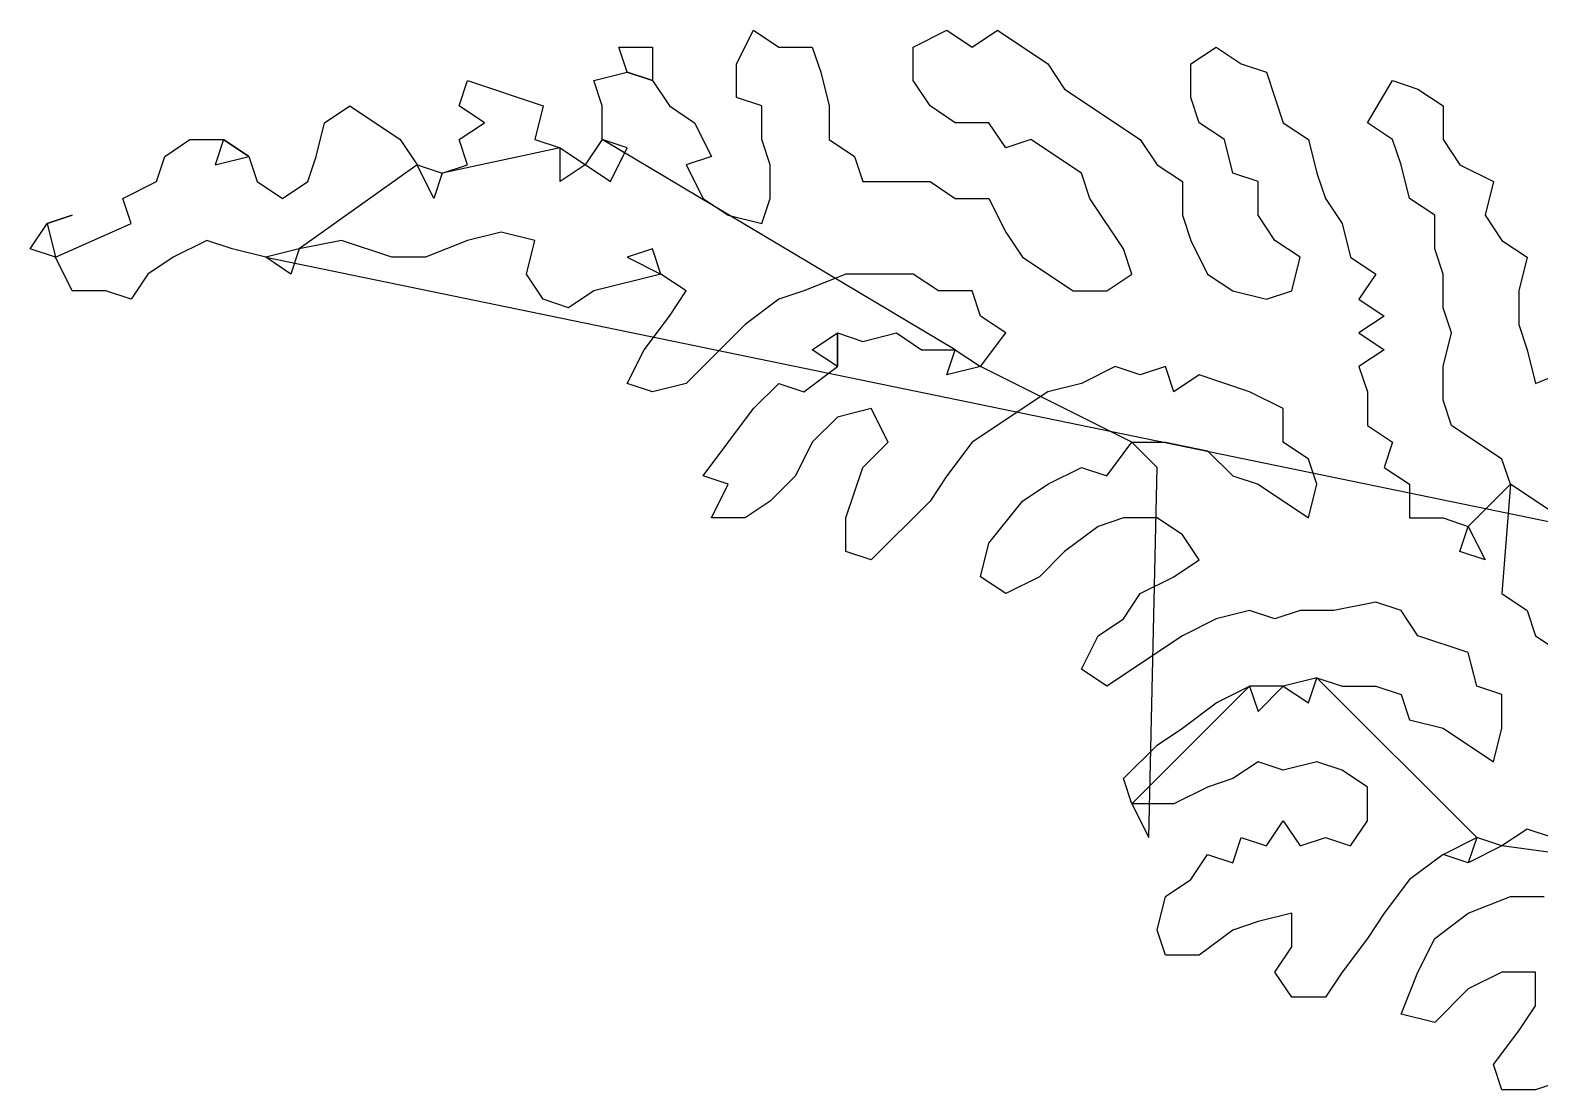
# Model space of a CAD drawing. Header units: metres. Extents: x 15 to 2853, y 44 to 1438.
# Drawn here: x 15 to 194.5, y 964 to 1090 of the extents above; entities that cross this region are included whole.
import ezdxf

# ---------------------------------------------------------------- set-up
doc = ezdxf.new("R2010")
doc.units = ezdxf.units.M
doc.layers.add('Draw', color=2, linetype='CONTINUOUS')
doc.layers.add('Skip', color=1, linetype='CONTINUOUS')

msp = doc.modelspace()

# ---------------------------------------------------------------- linework, layer by layer
at = {"layer": 'draw'}
for p, q in [((99, 1086), (101, 1090)), ((101, 1090), (104, 1088)), ((120, 1088), (124, 1090)), ((124, 1090), (127, 1088)), ((127, 1088), (130, 1090)), ((130, 1090), (136, 1086)), ((86, 1085), (85, 1088)), ((85, 1088), (89, 1088)), ((89, 1088), (89, 1084)), ((104, 1088), (108, 1088)), ((108, 1088), (109, 1085)), ((120, 1084), (120, 1088)), ((153, 1086), (156, 1088)), ((156, 1088), (159, 1086)), ((99, 1082), (99, 1086)), ((136, 1086), (138, 1083)), ((153, 1082), (153, 1086)), ((159, 1086), (162, 1085)), ((82, 1084), (86, 1085)), ((89, 1084), (86, 1085)), ((109, 1085), (110, 1081)), ((162, 1085), (164, 1079)), ((66, 1081), (67, 1084)), ((67, 1084), (76, 1081)), ((83, 1081), (82, 1084)), ((89, 1084), (91, 1081)), ((122, 1081), (120, 1084)), ((138, 1083), (147, 1077)), ((174, 1079), (177, 1084)), ((177, 1084), (180, 1083)), ((180, 1083), (183, 1081)), ((50, 1079), (53, 1081)), ((53, 1081), (59, 1077)), ((69, 1079), (66, 1081)), ((76, 1081), (75, 1077)), ((83, 1077), (83, 1081)), ((91, 1081), (94, 1079)), ((102, 1081), (99, 1082)), ((102, 1077), (102, 1081)), ((110, 1081), (110, 1077)), ((125, 1079), (122, 1081)), ((154, 1079), (153, 1082)), ((183, 1081), (183, 1077)), ((49, 1075), (50, 1079)), ((66, 1077), (69, 1079)), ((94, 1079), (96, 1075)), ((129, 1079), (125, 1079)), ((131, 1076), (129, 1079)), ((157, 1077), (154, 1079)), ((164, 1079), (167, 1077)), ((177, 1077), (174, 1079)), ((31, 1075), (34, 1077)), ((34, 1077), (38, 1077)), ((38, 1077), (37, 1074)), ((41, 1075), (38, 1077)), ((59, 1077), (61, 1074)), ((67, 1074), (66, 1077)), ((75, 1077), (78, 1076)), ((83, 1077), (81, 1074)), ((86, 1076), (83, 1077)), ((103, 1074), (102, 1077)), ((110, 1077), (113, 1075)), ((134, 1077), (131, 1076)), ((140, 1073), (134, 1077)), ((147, 1077), (149, 1074)), ((158, 1073), (157, 1077)), ((167, 1077), (168, 1073)), ((178, 1074), (177, 1077)), ((183, 1077), (185, 1074)), ((78, 1076), (84, 1072)), ((78, 1072), (78, 1076)), ((84, 1072), (86, 1076)), ((30, 1072), (31, 1075)), ((37, 1074), (41, 1075)), ((41, 1075), (42, 1072)), ((48, 1072), (49, 1075)), ((61, 1074), (64, 1073)), ((63, 1070), (61, 1074)), ((64, 1073), (67, 1074)), ((81, 1074), (78, 1072)), ((96, 1075), (93, 1074)), ((93, 1074), (95, 1070)), ((103, 1070), (103, 1074)), ((113, 1075), (114, 1072)), ((149, 1074), (152, 1072)), ((179, 1070), (178, 1074)), ((185, 1074), (189, 1072)), ((26, 1070), (30, 1072)), ((42, 1072), (45, 1070)), ((45, 1070), (48, 1072)), ((64, 1073), (63, 1070)), ((114, 1072), (122, 1072)), ((122, 1072), (125, 1070)), ((141, 1070), (140, 1073)), ((152, 1072), (152, 1068)), ((161, 1072), (158, 1073)), ((161, 1068), (161, 1072)), ((168, 1073), (169, 1070)), ((189, 1072), (188, 1068)), ((27, 1067), (26, 1070)), ((95, 1070), (98, 1068)), ((102, 1067), (103, 1070)), ((125, 1070), (129, 1070)), ((129, 1070), (131, 1066)), ((145, 1064), (141, 1070)), ((169, 1070), (171, 1067)), ((182, 1068), (179, 1070)), ((15, 1064), (17, 1067)), ((17, 1067), (20, 1068)), ((17, 1067), (18, 1063)), ((98, 1068), (102, 1067)), ((152, 1068), (153, 1065)), ((163, 1065), (161, 1068)), ((171, 1067), (172, 1063)), ((182, 1064), (182, 1068)), ((188, 1068), (190, 1065)), ((36, 1065), (32, 1063)), ((39, 1064), (36, 1065)), ((52, 1065), (47, 1064)), ((58, 1063), (52, 1065)), ((71, 1066), (67, 1065)), ((75, 1065), (71, 1066)), ((74, 1061), (75, 1065)), ((131, 1066), (133, 1063)), ((153, 1065), (155, 1061)), ((166, 1063), (163, 1065)), ((190, 1065), (193, 1063)), ((18, 1063), (15, 1064)), ((20, 1059), (18, 1063)), ((32, 1063), (29, 1061)), ((43, 1063), (39, 1064)), ((47, 1064), (43, 1063)), ((46, 1061), (43, 1063)), ((47, 1064), (46, 1061)), ((62, 1063), (58, 1063)), ((89, 1064), (86, 1063)), ((86, 1063), (90, 1061)), ((90, 1061), (89, 1064)), ((133, 1063), (139, 1059)), ((146, 1061), (145, 1064)), ((165, 1059), (166, 1063)), ((172, 1063), (175, 1061)), ((183, 1061), (182, 1064)), ((193, 1063), (192, 1059)), ((29, 1061), (27, 1058)), ((76, 1058), (74, 1061)), ((93, 1059), (90, 1061)), ((112, 1061), (107, 1059)), ((120, 1061), (112, 1061)), ((123, 1059), (120, 1061)), ((143, 1059), (146, 1061)), ((155, 1061), (158, 1059)), ((175, 1061), (173, 1058)), ((183, 1057), (183, 1061)), ((24, 1059), (20, 1059)), ((27, 1058), (24, 1059)), ((79, 1057), (76, 1058)), ((82, 1059), (79, 1057)), ((91, 1056), (93, 1059)), ((104, 1058), (100, 1055)), ((107, 1059), (104, 1058)), ((127, 1059), (123, 1059)), ((128, 1056), (127, 1059)), ((158, 1059), (162, 1058)), ((162, 1058), (165, 1059)), ((173, 1058), (176, 1056)), ((192, 1059), (192, 1055)), ((88, 1052), (91, 1056)), ((131, 1054), (128, 1056)), ((176, 1056), (173, 1054)), ((184, 1054), (183, 1057)), ((100, 1055), (97, 1052)), ((108, 1052), (111, 1054)), ((111, 1054), (111, 1050)), ((111, 1054), (114, 1053)), ((114, 1053), (118, 1054)), ((118, 1054), (121, 1052)), ((128, 1050), (131, 1054)), ((173, 1054), (176, 1052)), ((183, 1050), (184, 1054)), ((192, 1055), (193, 1052)), ((86, 1048), (88, 1052)), ((111, 1050), (108, 1052)), ((121, 1052), (125, 1052)), ((124, 1049), (125, 1052)), ((125, 1052), (128, 1050)), ((176, 1052), (173, 1050)), ((193, 1052), (194, 1048)), ((107, 1047), (111, 1050)), ((128, 1050), (124, 1049)), ((147, 1049), (144, 1050)), ((150, 1050), (147, 1049)), ((151, 1047), (150, 1050)), ((154, 1049), (151, 1047)), ((160, 1047), (154, 1049)), ((173, 1050), (174, 1047)), ((183, 1046), (183, 1050)), ((194, 1048), (199, 1050)), ((89, 1047), (86, 1048)), ((93, 1048), (89, 1047)), ((101, 1045), (104, 1048)), ((104, 1048), (107, 1047)), ((136, 1047), (127, 1041)), ((140, 1048), (136, 1047)), ((164, 1045), (160, 1047)), ((174, 1047), (174, 1043)), ((95, 1037), (101, 1045)), ((115, 1045), (111, 1044)), ((164, 1041), (164, 1045)), ((184, 1043), (183, 1046)), ((111, 1044), (108, 1041)), ((174, 1043), (177, 1041)), ((190, 1039), (184, 1043)), ((108, 1041), (106, 1037)), ((114, 1038), (117, 1041)), ((127, 1041), (124, 1037)), ((143, 1037), (146, 1041)), ((146, 1041), (150, 1041)), ((149, 1038), (146, 1041)), ((150, 1041), (155, 1040)), ((155, 1040), (158, 1037)), ((167, 1039), (164, 1041)), ((177, 1041), (176, 1038)), ((112, 1032), (114, 1038)), ((136, 1036), (140, 1038)), ((140, 1038), (143, 1037)), ((168, 1036), (167, 1039)), ((176, 1038), (179, 1036)), ((191, 1036), (190, 1039)), ((98, 1036), (95, 1037)), ((96, 1032), (98, 1036)), ((106, 1037), (103, 1034)), ((124, 1037), (122, 1034)), ((133, 1034), (136, 1036)), ((158, 1037), (161, 1036)), ((161, 1036), (167, 1032)), ((167, 1032), (168, 1036)), ((179, 1036), (179, 1032)), ((197, 1032), (191, 1036)), ((103, 1034), (100, 1032)), ((122, 1034), (115, 1027)), ((129, 1029), (133, 1034)), ((100, 1032), (96, 1032)), ((112, 1028), (112, 1032)), ((142, 1031), (138, 1028)), ((145, 1032), (142, 1031)), ((149, 1032), (145, 1032)), ((152, 1030), (149, 1032)), ((179, 1032), (183, 1032)), ((183, 1032), (186, 1031)), ((185, 1028), (186, 1031)), ((186, 1031), (188, 1027)), ((128, 1025), (129, 1029)), ((154, 1027), (152, 1030)), ((115, 1027), (112, 1028)), ((138, 1028), (135, 1025)), ((151, 1025), (154, 1027)), ((188, 1027), (185, 1028)), ((131, 1023), (128, 1025)), ((135, 1025), (131, 1023)), ((147, 1023), (151, 1025)), ((145, 1020), (147, 1023)), ((175, 1022), (170, 1021)), ((178, 1021), (175, 1022)), ((190, 1023), (193, 1021)), ((142, 1018), (145, 1020)), ((156, 1020), (152, 1018)), ((160, 1021), (156, 1020)), ((163, 1020), (160, 1021)), ((166, 1021), (163, 1020)), ((170, 1021), (166, 1021)), ((180, 1018), (178, 1021)), ((193, 1021), (194, 1018)), ((140, 1014), (142, 1018)), ((152, 1018), (143, 1012)), ((186, 1016), (180, 1018)), ((194, 1018), (197, 1016)), ((187, 1012), (186, 1016)), ((143, 1012), (140, 1014)), ((168, 1013), (164, 1012)), ((167, 1010), (168, 1013)), ((168, 1013), (171, 1012)), ((156, 1010), (160, 1012)), ((160, 1012), (161, 1009)), ((164, 1012), (160, 1012)), ((161, 1009), (164, 1012)), ((164, 1012), (167, 1010)), ((171, 1012), (175, 1012)), ((175, 1012), (178, 1011)), ((178, 1011), (179, 1008)), ((190, 1011), (187, 1012)), ((190, 1007), (190, 1011)), ((152, 1007), (156, 1010)), ((149, 1005), (152, 1007)), ((179, 1008), (183, 1007)), ((183, 1007), (189, 1003)), ((189, 1003), (190, 1007)), ((145, 1001), (149, 1005)), ((161, 1003), (158, 1001)), ((164, 1002), (161, 1003)), ((168, 1003), (164, 1002)), ((171, 1002), (168, 1003)), ((174, 1000), (171, 1002)), ((146, 998), (145, 1001)), ((155, 1000), (151, 998)), ((158, 1001), (155, 1000)), ((174, 996), (174, 1000)), ((151, 998), (146, 998)), ((146, 998), (148, 994)), ((162, 993), (164, 996)), ((164, 996), (166, 993)), ((172, 993), (174, 996)), ((193, 995), (190, 993)), ((196, 994), (193, 995)), ((158, 991), (159, 994)), ((159, 994), (162, 993)), ((166, 993), (169, 994)), ((169, 994), (172, 993)), ((183, 992), (187, 994)), ((187, 994), (186, 991)), ((190, 993), (186, 991)), ((190, 993), (187, 994)), ((153, 989), (155, 992)), ((155, 992), (158, 991)), ((183, 992), (179, 989)), ((186, 991), (183, 992)), ((150, 987), (153, 989)), ((179, 989), (176, 985)), ((149, 983), (150, 987)), ((186, 985), (191, 987)), ((191, 987), (195, 987)), ((161, 984), (158, 983)), ((165, 985), (161, 984)), ((165, 981), (165, 985)), ((176, 985), (174, 982)), ((182, 982), (186, 985)), ((150, 980), (149, 983)), ((158, 983), (154, 980)), ((180, 978), (182, 982)), ((163, 978), (165, 981)), ((154, 980), (150, 980)), ((165, 975), (163, 978)), ((171, 978), (169, 975)), ((178, 973), (180, 978)), ((190, 978), (186, 976)), ((194, 978), (190, 978)), ((194, 974), (194, 978)), ((169, 975), (165, 975)), ((182, 972), (178, 973)), ((192, 971), (194, 974)), ((189, 967), (192, 971)), ((190, 964), (189, 967)), ((194, 964), (190, 964)), ((197, 965), (194, 964))]:
    msp.add_line(p, q, dxfattribs=at)
at = {"layer": 'skip'}
for p, q in [((86, 1085), (89, 1084)), ((38, 1077), (41, 1075)), ((125, 1052), (83, 1077)), ((78, 1076), (64, 1073)), ((61, 1074), (47, 1064)), ((20, 1068), (17, 1067)), ((18, 1063), (27, 1067)), ((67, 1065), (62, 1063)), ((43, 1063), (208, 1029)), ((90, 1061), (82, 1059)), ((139, 1059), (143, 1059)), ((111, 1050), (111, 1054)), ((97, 1052), (93, 1048)), ((146, 1041), (128, 1050)), ((144, 1050), (140, 1048)), ((117, 1041), (115, 1045)), ((148, 994), (149, 1038)), ((186, 1031), (191, 1036)), ((191, 1036), (190, 1023)), ((187, 994), (168, 1013)), ((160, 1012), (146, 998)), ((220, 989), (190, 993)), ((186, 991), (183, 992)), ((174, 982), (171, 978)), ((186, 976), (182, 972))]:
    msp.add_line(p, q, dxfattribs=at)

doc.saveas('drawing.dxf')
